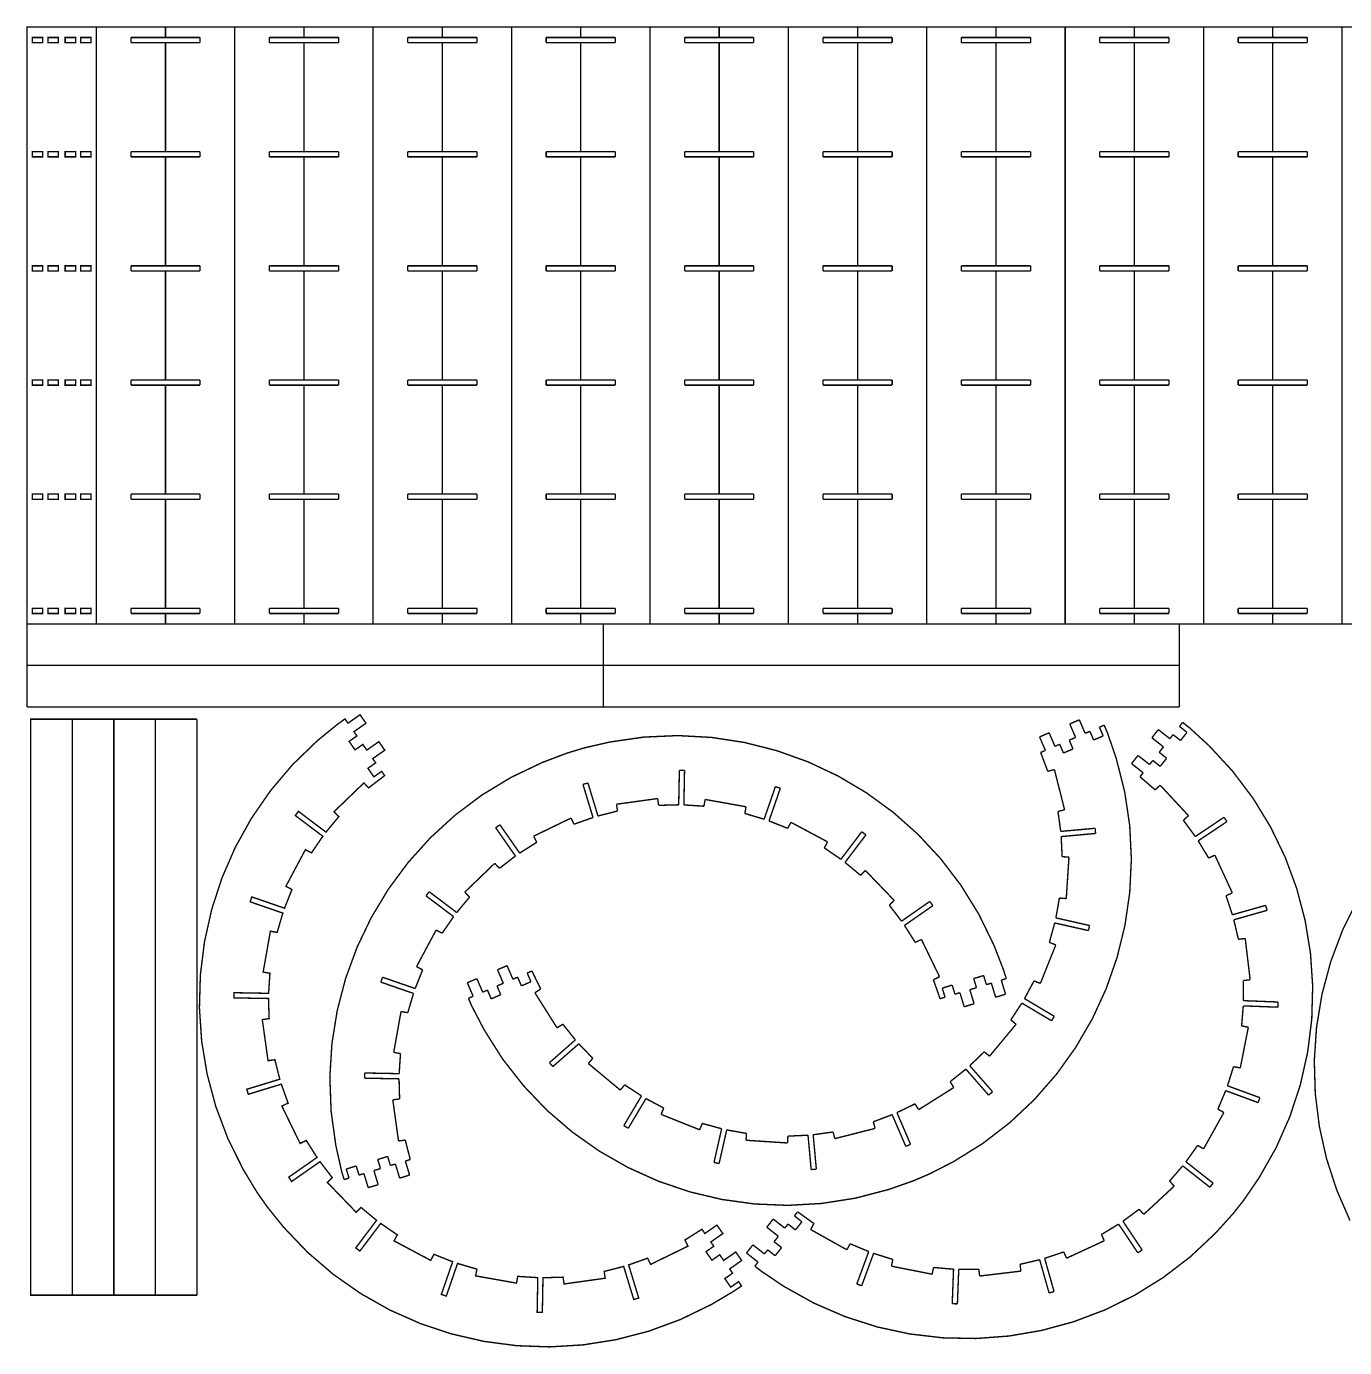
# Model space of a CAD drawing. Extents: x 0 to 30.9, y 0 to 15.1.
# Drawn here: x -0.01 to 14.99, y 0.03 to 15.06 of the extents above; entities that cross this region are included whole.
import ezdxf

# ---------------------------------------------------------------- set-up
doc = ezdxf.new("R2010")
doc.units = 0
doc.layers.get('0').update_dxf_attribs({"linetype": 'CONTINUOUS'})

msp = doc.modelspace()

# ---------------------------------------------------------------- linework, layer by layer
at = {"color": 5, "const_width": 0.015748}
for points in [[(0.000217, 15.0553), (0.787597, 15.0553), (0.787597, 8.264), (0.000217, 8.264), (0.000217, 15.0553)], [(14.9608, 15.0553), (15.7482, 15.0553), (15.7482, 8.264), (14.9608, 8.264), (14.9608, 15.0553)], [(0.059245, 14.9372), (0.177354, 14.9372), (0.177354, 14.8782), (0.059245, 14.8782), (0.059245, 14.9372)], [(0.236436, 14.9372), (0.354546, 14.9372), (0.354546, 14.8782), (0.236436, 14.8782), (0.236436, 14.9372)], [(0.433268, 14.9372), (0.551378, 14.9372), (0.551378, 14.8782), (0.433268, 14.8782), (0.433268, 14.9372)], [(0.61046, 14.9372), (0.728569, 14.9372), (0.728569, 14.8782), (0.61046, 14.8782), (0.61046, 14.9372)], [(0.059245, 13.638), (0.177354, 13.638), (0.177354, 13.579), (0.059245, 13.579), (0.059245, 13.638)], [(0.236436, 13.638), (0.354546, 13.638), (0.354546, 13.579), (0.236436, 13.579), (0.236436, 13.638)], [(0.433268, 13.638), (0.551378, 13.638), (0.551378, 13.579), (0.433268, 13.579), (0.433268, 13.638)], [(0.61046, 13.638), (0.728569, 13.638), (0.728569, 13.579), (0.61046, 13.579), (0.61046, 13.638)], [(0.059245, 12.3388), (0.177354, 12.3388), (0.177354, 12.2798), (0.059245, 12.2798), (0.059245, 12.3388)], [(0.236436, 12.3388), (0.354546, 12.3388), (0.354546, 12.2798), (0.236436, 12.2798), (0.236436, 12.3388)], [(0.433268, 12.3388), (0.551378, 12.3388), (0.551378, 12.2798), (0.433268, 12.2798), (0.433268, 12.3388)], [(0.61046, 12.3388), (0.728569, 12.3388), (0.728569, 12.2798), (0.61046, 12.2798), (0.61046, 12.3388)], [(0.059245, 11.0396), (0.177354, 11.0396), (0.177354, 10.9806), (0.059245, 10.9806), (0.059245, 11.0396)], [(0.236436, 11.0396), (0.354546, 11.0396), (0.354546, 10.9806), (0.236436, 10.9806), (0.236436, 11.0396)], [(0.433268, 11.0396), (0.551378, 11.0396), (0.551378, 10.9806), (0.433268, 10.9806), (0.433268, 11.0396)], [(0.61046, 11.0396), (0.728569, 11.0396), (0.728569, 10.9806), (0.61046, 10.9806), (0.61046, 11.0396)], [(0.059245, 9.7404), (0.177354, 9.7404), (0.177354, 9.68132), (0.059245, 9.68132), (0.059245, 9.7404)], [(0.236436, 9.7404), (0.354546, 9.7404), (0.354546, 9.68132), (0.236436, 9.68132), (0.236436, 9.7404)], [(0.433268, 9.7404), (0.551378, 9.7404), (0.551378, 9.68132), (0.433268, 9.68132), (0.433268, 9.7404)], [(0.61046, 9.7404), (0.728569, 9.7404), (0.728569, 9.68132), (0.61046, 9.68132), (0.61046, 9.7404)], [(0.059245, 8.44119), (0.177354, 8.44119), (0.177354, 8.38211), (0.059245, 8.38211), (0.059245, 8.44119)], [(0.236436, 8.44119), (0.354546, 8.44119), (0.354546, 8.38211), (0.236436, 8.38211), (0.236436, 8.44119)], [(0.433268, 8.44119), (0.551378, 8.44119), (0.551378, 8.38211), (0.433268, 8.38211), (0.433268, 8.44119)], [(0.61046, 8.44119), (0.728569, 8.44119), (0.728569, 8.38211), (0.61046, 8.38211), (0.61046, 8.44119)], [(2.68587, 4.30132), (2.7634, 4.2876), (2.7615, 4.26867), (2.74929, 4.07844), (2.74881, 4.05935), (2.35504, 4.06646), (2.354, 4.00743), (2.74778, 4.00028), (2.74756, 3.98122), (2.75282, 3.79069), (2.75407, 3.77165), (2.67606, 3.76074), (2.74149, 3.29286), (2.8195, 3.30376), (2.82351, 3.28515), (2.87071, 3.10047), (2.87614, 3.08219), (2.49946, 2.96729), (2.51665, 2.91081), (2.89339, 3.02567), (2.89908, 3.00749), (2.963, 2.8279), (2.97006, 2.81017), (2.89919, 2.77572), (3.10601, 2.35097), (3.17686, 2.38542), (3.18647, 2.36897), (3.28842, 2.2079), (3.29921, 2.19217), (2.97646, 1.96653), (3.01025, 1.91812), (3.33306, 2.14378), (3.34412, 2.12825), (3.46035, 1.97721), (3.47254, 1.96251), (3.41585, 1.90788), (3.74382, 1.56782), (3.80051, 1.62244), (3.81472, 1.60975), (3.96143, 1.48817), (3.97657, 1.47651), (3.73931, 1.16211), (3.78646, 1.12657), (4.02371, 1.44092), (4.03901, 1.42958), (4.19629, 1.32183), (4.2124, 1.31163), (4.17535, 1.24213), (4.59233, 1.02007), (4.62939, 1.08957), (4.64681, 1.08192), (4.82394, 1.01156), (4.84196, 1.00515), (4.71349, 0.632867), (4.76932, 0.613607), (4.89779, 0.985894), (4.91585, 0.979872), (5.09864, 0.925944), (5.11714, 0.921224), (5.1034, 0.843696), (5.56863, 0.761339), (5.58236, 0.838867), (5.60129, 0.836968), (5.7915, 0.824815), (5.8106, 0.824274), (5.8035, 0.430501), (5.86253, 0.429471), (5.86968, 0.823242), (5.88872, 0.823079), (6.07926, 0.828342), (6.09831, 0.829536), (6.10921, 0.751519), (6.5771, 0.816949), (6.56619, 0.894965), (6.58479, 0.899035), (6.76947, 0.946235), (6.78776, 0.951606), (6.90267, 0.574924), (6.95915, 0.592122), (6.84424, 0.968858), (6.86242, 0.97461), (7.04199, 1.03847), (7.05974, 1.04546), (7.09424, 0.974664), (7.51899, 1.18148), (7.48454, 1.25228), (7.50097, 1.26194), (7.662, 1.36393), (7.67774, 1.37468), (7.71169, 1.32617), (7.84879, 1.42204), (7.9165, 1.32525), (7.77935, 1.22938), (7.81321, 1.18093), (7.72444, 1.11892), (7.79215, 1.02214), (7.88086, 1.08415), (7.926, 1.01964), (8.0631, 1.11551), (8.13081, 1.01872), (7.99365, 0.922851), (8.0275, 0.874457), (7.93881, 0.812392), (8.00646, 0.715603), (8.09521, 0.777669), (8.12896, 0.729329), (8.0465, 0.672635), (7.78765, 0.518935), (7.43371, 0.347114), (7.06982, 0.213325), (6.69868, 0.117188), (6.32308, 0.058105), (5.94569, 0.035699), (5.56928, 0.049371), (5.19646, 0.098633), (4.82997, 0.183106), (4.4726, 0.302192), (4.12701, 0.455404), (3.7959, 0.642307), (3.48199, 0.862414), (3.18804, 1.11518), (2.91672, 1.40012), (2.72814, 1.63471), (2.67079, 1.71674), (2.61339, 1.79883), (2.45779, 2.05647), (2.28326, 2.40913), (2.14681, 2.77203), (2.04785, 3.14236), (1.98594, 3.51753), (1.96067, 3.89475), (1.97151, 4.27132), (2.01801, 4.64447), (2.09967, 5.01156), (2.2161, 5.36985), (2.36669, 5.71658), (2.55117, 6.0491), (2.76882, 6.36464), (3.01942, 6.66049), (3.30231, 6.93392), (3.53549, 7.12429), (3.61714, 7.18224), (3.65088, 7.1339), (3.78803, 7.22982), (3.85568, 7.13303), (3.71858, 7.03711), (3.75244, 6.98872), (3.66368, 6.92671), (3.73139, 6.82992), (3.8201, 6.89193), (3.86524, 6.82742), (4.00233, 6.92329), (4.07004, 6.8265), (3.93289, 6.73063), (3.96674, 6.68218), (3.87799, 6.62017), (3.94569, 6.52339), (4.0344, 6.58539), (4.06836, 6.53689), (4.05279, 6.52582), (3.90175, 6.40961), (3.8871, 6.3974), (3.83242, 6.4541), (3.49235, 6.12614), (3.54699, 6.06944), (3.53429, 6.05524), (3.41265, 5.90853), (3.40104, 5.89339), (3.08664, 6.13058), (3.05111, 6.08344), (3.36546, 5.84625), (3.35411, 5.83094), (3.24636, 5.67367), (3.23617, 5.65756), (3.16667, 5.69461), (2.94461, 5.27761), (3.01411, 5.24056), (3.0064, 5.22314), (2.93604, 5.04601), (2.92969, 5.028), (2.5574, 5.15647), (2.53814, 5.10064), (2.91043, 4.97217), (2.90435, 4.9541), (2.85047, 4.77126), (2.84576, 4.75276), (2.76824, 4.7665), (2.68587, 4.30132)], [(0.042101, 7.17919), (0.51454, 7.17919), (0.51454, 0.624078), (0.042101, 0.624078), (0.042101, 7.17919)]]:
    msp.add_lwpolyline(points, close=True, dxfattribs=at)
for points in [[(0.787597, 15.0553), (1.57497, 15.0553)], [(1.57497, 15.0553), (1.57497, 14.9372)], [(2.36242, 15.0553), (1.57497, 15.0553)], [(2.36242, 8.264), (2.36242, 15.0553)], [(2.36242, 15.0553), (3.14979, 15.0553)], [(3.14979, 15.0553), (3.14979, 14.9372)], [(3.93722, 15.0553), (3.14979, 15.0553)], [(3.93722, 8.264), (3.93722, 15.0553)], [(3.93722, 15.0553), (4.72461, 15.0553)], [(4.72461, 15.0553), (4.72461, 14.9372)], [(5.51199, 15.0553), (4.72461, 15.0553)], [(5.51199, 8.264), (5.51199, 15.0553)], [(5.51199, 15.0553), (6.29943, 15.0553)], [(6.29943, 15.0553), (6.29943, 14.9372)], [(7.08681, 15.0553), (6.29943, 15.0553)], [(7.08681, 8.264), (7.08681, 15.0553)], [(7.08681, 15.0553), (7.87418, 15.0553)], [(7.87418, 15.0553), (7.87418, 14.9372)], [(8.66163, 15.0553), (7.87418, 15.0553)], [(8.66163, 8.264), (8.66163, 15.0553)], [(8.66163, 15.0553), (9.449, 15.0553)], [(9.449, 15.0553), (9.449, 14.9372)], [(10.2364, 15.0553), (9.449, 15.0553)], [(10.2364, 8.264), (10.2364, 15.0553)], [(10.2364, 15.0553), (11.0238, 15.0553)], [(11.0238, 15.0553), (11.0238, 14.9372)], [(11.8112, 15.0553), (11.0238, 15.0553)], [(11.8112, 8.264), (11.8112, 15.0553)], [(11.8112, 15.0553), (12.5986, 15.0553)], [(12.5986, 15.0553), (12.5986, 14.9372)], [(13.386, 15.0553), (12.5986, 15.0553)], [(13.386, 8.264), (13.386, 15.0553)], [(13.386, 15.0553), (14.1735, 15.0553)], [(14.1735, 15.0553), (14.1735, 14.9372)], [(14.9608, 15.0553), (14.1735, 15.0553)], [(1.57497, 14.9372), (1.18132, 14.9372)], [(1.18132, 14.9372), (1.18132, 14.8782)], [(1.18132, 14.8782), (1.57497, 14.8782)], [(1.57497, 14.9372), (1.96869, 14.9372)], [(1.57497, 14.8782), (1.57497, 13.638)], [(1.96869, 14.8782), (1.57497, 14.8782)], [(1.96869, 14.9372), (1.96869, 14.8782)], [(3.14979, 14.9372), (2.75608, 14.9372)], [(2.75608, 14.9372), (2.75608, 14.8782)], [(2.75608, 14.8782), (3.14979, 14.8782)], [(3.14979, 14.9372), (3.54351, 14.9372)], [(3.14979, 14.8782), (3.14979, 13.638)], [(3.54351, 14.8782), (3.14979, 14.8782)], [(3.54351, 14.9372), (3.54351, 14.8782)], [(4.72461, 14.9372), (4.33089, 14.9372)], [(4.33089, 14.9372), (4.33089, 14.8782)], [(4.33089, 14.8782), (4.72461, 14.8782)], [(4.72461, 14.9372), (5.11833, 14.9372)], [(4.72461, 14.8782), (4.72461, 13.638)], [(5.11833, 14.8782), (4.72461, 14.8782)], [(5.11833, 14.9372), (5.11833, 14.8782)], [(6.29943, 14.9372), (5.90571, 14.9372)], [(5.90571, 14.9372), (5.90571, 14.8782)], [(5.90571, 14.8782), (6.29943, 14.8782)], [(6.29943, 14.9372), (6.69308, 14.9372)], [(6.29943, 14.8782), (6.29943, 13.638)], [(6.69308, 14.8782), (6.29943, 14.8782)], [(6.69308, 14.9372), (6.69308, 14.8782)], [(7.87418, 14.9372), (7.48053, 14.9372)], [(7.48053, 14.9372), (7.48053, 14.8782)], [(7.48053, 14.8782), (7.87418, 14.8782)], [(7.87418, 14.9372), (8.2679, 14.9372)], [(7.87418, 14.8782), (7.87418, 13.638)], [(8.2679, 14.8782), (7.87418, 14.8782)], [(8.2679, 14.9372), (8.2679, 14.8782)], [(9.449, 14.9372), (9.05533, 14.9372)], [(9.05533, 14.9372), (9.05533, 14.8782)], [(9.05533, 14.8782), (9.449, 14.8782)], [(9.449, 14.9372), (9.84272, 14.9372)], [(9.449, 14.8782), (9.449, 13.638)], [(9.84272, 14.8782), (9.449, 14.8782)], [(9.84272, 14.9372), (9.84272, 14.8782)], [(11.0238, 14.9372), (10.6301, 14.9372)], [(10.6301, 14.9372), (10.6301, 14.8782)], [(10.6301, 14.8782), (11.0238, 14.8782)], [(11.0238, 14.9372), (11.4175, 14.9372)], [(11.0238, 14.8782), (11.0238, 13.638)], [(11.4175, 14.8782), (11.0238, 14.8782)], [(11.4175, 14.9372), (11.4175, 14.8782)], [(12.5986, 14.9372), (12.2049, 14.9372)], [(12.2049, 14.9372), (12.2049, 14.8782)], [(12.2049, 14.8782), (12.5986, 14.8782)], [(12.5986, 14.9372), (12.9923, 14.9372)], [(12.5986, 14.8782), (12.5986, 13.638)], [(12.9923, 14.8782), (12.5986, 14.8782)], [(12.9923, 14.9372), (12.9923, 14.8782)], [(14.1735, 14.9372), (13.7797, 14.9372)], [(13.7797, 14.9372), (13.7797, 14.8782)], [(13.7797, 14.8782), (14.1735, 14.8782)], [(14.1735, 14.9372), (14.5671, 14.9372)], [(14.1735, 14.8782), (14.1735, 13.638)], [(14.5671, 14.8782), (14.1735, 14.8782)], [(14.5671, 14.9372), (14.5671, 14.8782)], [(1.57497, 13.638), (1.18132, 13.638)], [(1.18132, 13.638), (1.18132, 13.579)], [(1.18132, 13.579), (1.57497, 13.579)], [(1.57497, 13.638), (1.96869, 13.638)], [(1.57497, 13.579), (1.57497, 12.3388)], [(1.96869, 13.579), (1.57497, 13.579)], [(1.96869, 13.638), (1.96869, 13.579)], [(3.14979, 13.638), (2.75608, 13.638)], [(2.75608, 13.638), (2.75608, 13.579)], [(2.75608, 13.579), (3.14979, 13.579)], [(3.14979, 13.638), (3.54351, 13.638)], [(3.14979, 13.579), (3.14979, 12.3388)], [(3.54351, 13.579), (3.14979, 13.579)], [(3.54351, 13.638), (3.54351, 13.579)], [(4.72461, 13.638), (4.33089, 13.638)], [(4.33089, 13.638), (4.33089, 13.579)], [(4.33089, 13.579), (4.72461, 13.579)], [(4.72461, 13.638), (5.11833, 13.638)], [(4.72461, 13.579), (4.72461, 12.3388)], [(5.11833, 13.579), (4.72461, 13.579)], [(5.11833, 13.638), (5.11833, 13.579)], [(6.29943, 13.638), (5.90571, 13.638)], [(5.90571, 13.638), (5.90571, 13.579)], [(5.90571, 13.579), (6.29943, 13.579)], [(6.29943, 13.638), (6.69308, 13.638)], [(6.29943, 13.579), (6.29943, 12.3388)], [(6.69308, 13.579), (6.29943, 13.579)], [(6.69308, 13.638), (6.69308, 13.579)], [(7.87418, 13.638), (7.48053, 13.638)], [(7.48053, 13.638), (7.48053, 13.579)], [(7.48053, 13.579), (7.87418, 13.579)], [(7.87418, 13.638), (8.2679, 13.638)], [(7.87418, 13.579), (7.87418, 12.3388)], [(8.2679, 13.579), (7.87418, 13.579)], [(8.2679, 13.638), (8.2679, 13.579)], [(9.449, 13.638), (9.05533, 13.638)], [(9.05533, 13.638), (9.05533, 13.579)], [(9.05533, 13.579), (9.449, 13.579)], [(9.449, 13.638), (9.84272, 13.638)], [(9.449, 13.579), (9.449, 12.3388)], [(9.84272, 13.579), (9.449, 13.579)], [(9.84272, 13.638), (9.84272, 13.579)], [(11.0238, 13.638), (10.6301, 13.638)], [(10.6301, 13.638), (10.6301, 13.579)], [(10.6301, 13.579), (11.0238, 13.579)], [(11.0238, 13.638), (11.4175, 13.638)], [(11.0238, 13.579), (11.0238, 12.3388)], [(11.4175, 13.579), (11.0238, 13.579)], [(11.4175, 13.638), (11.4175, 13.579)], [(12.5986, 13.638), (12.2049, 13.638)], [(12.2049, 13.638), (12.2049, 13.579)], [(12.2049, 13.579), (12.5986, 13.579)], [(12.5986, 13.638), (12.9923, 13.638)], [(12.5986, 13.579), (12.5986, 12.3388)], [(12.9923, 13.579), (12.5986, 13.579)], [(12.9923, 13.638), (12.9923, 13.579)], [(14.1735, 13.638), (13.7797, 13.638)], [(13.7797, 13.638), (13.7797, 13.579)], [(13.7797, 13.579), (14.1735, 13.579)], [(14.1735, 13.638), (14.5671, 13.638)], [(14.1735, 13.579), (14.1735, 12.3388)], [(14.5671, 13.579), (14.1735, 13.579)], [(14.5671, 13.638), (14.5671, 13.579)], [(1.57497, 12.3388), (1.18132, 12.3388)], [(1.18132, 12.3388), (1.18132, 12.2798)], [(1.57497, 12.3388), (1.96869, 12.3388)], [(1.96869, 12.3388), (1.96869, 12.2798)], [(3.14979, 12.3388), (2.75608, 12.3388)], [(2.75608, 12.3388), (2.75608, 12.2798)], [(3.14979, 12.3388), (3.54351, 12.3388)], [(3.54351, 12.3388), (3.54351, 12.2798)], [(4.72461, 12.3388), (4.33089, 12.3388)], [(4.33089, 12.3388), (4.33089, 12.2798)], [(4.72461, 12.3388), (5.11833, 12.3388)], [(5.11833, 12.3388), (5.11833, 12.2798)], [(6.29943, 12.3388), (5.90571, 12.3388)], [(5.90571, 12.3388), (5.90571, 12.2798)], [(6.29943, 12.3388), (6.69308, 12.3388)], [(6.69308, 12.3388), (6.69308, 12.2798)], [(7.87418, 12.3388), (7.48053, 12.3388)], [(7.48053, 12.3388), (7.48053, 12.2798)], [(7.87418, 12.3388), (8.2679, 12.3388)], [(8.2679, 12.3388), (8.2679, 12.2798)], [(9.449, 12.3388), (9.05533, 12.3388)], [(9.05533, 12.3388), (9.05533, 12.2798)], [(9.449, 12.3388), (9.84272, 12.3388)], [(9.84272, 12.3388), (9.84272, 12.2798)], [(11.0238, 12.3388), (10.6301, 12.3388)], [(10.6301, 12.3388), (10.6301, 12.2798)], [(11.0238, 12.3388), (11.4175, 12.3388)], [(11.4175, 12.3388), (11.4175, 12.2798)], [(12.5986, 12.3388), (12.2049, 12.3388)], [(12.2049, 12.3388), (12.2049, 12.2798)], [(12.5986, 12.3388), (12.9923, 12.3388)], [(12.9923, 12.3388), (12.9923, 12.2798)], [(14.1735, 12.3388), (13.7797, 12.3388)], [(13.7797, 12.3388), (13.7797, 12.2798)], [(14.1735, 12.3388), (14.5671, 12.3388)], [(14.5671, 12.3388), (14.5671, 12.2798)], [(1.18132, 12.2798), (1.57497, 12.2798)], [(1.57497, 12.2798), (1.57497, 11.0396)], [(1.96869, 12.2798), (1.57497, 12.2798)], [(2.75608, 12.2798), (3.14979, 12.2798)], [(3.14979, 12.2798), (3.14979, 11.0396)], [(3.54351, 12.2798), (3.14979, 12.2798)], [(4.33089, 12.2798), (4.72461, 12.2798)], [(4.72461, 12.2798), (4.72461, 11.0396)], [(5.11833, 12.2798), (4.72461, 12.2798)], [(5.90571, 12.2798), (6.29943, 12.2798)], [(6.29943, 12.2798), (6.29943, 11.0396)], [(6.69308, 12.2798), (6.29943, 12.2798)], [(7.48053, 12.2798), (7.87418, 12.2798)], [(7.87418, 12.2798), (7.87418, 11.0396)], [(8.2679, 12.2798), (7.87418, 12.2798)], [(9.05533, 12.2798), (9.449, 12.2798)], [(9.449, 12.2798), (9.449, 11.0396)], [(9.84272, 12.2798), (9.449, 12.2798)], [(10.6301, 12.2798), (11.0238, 12.2798)], [(11.0238, 12.2798), (11.0238, 11.0396)], [(11.4175, 12.2798), (11.0238, 12.2798)], [(12.2049, 12.2798), (12.5986, 12.2798)], [(12.5986, 12.2798), (12.5986, 11.0396)], [(12.9923, 12.2798), (12.5986, 12.2798)], [(13.7797, 12.2798), (14.1735, 12.2798)], [(14.1735, 12.2798), (14.1735, 11.0396)], [(14.5671, 12.2798), (14.1735, 12.2798)], [(1.57497, 11.0396), (1.18132, 11.0396)], [(1.18132, 11.0396), (1.18132, 10.9806)], [(1.18132, 10.9806), (1.57497, 10.9806)], [(1.57497, 11.0396), (1.96869, 11.0396)], [(1.57497, 10.9806), (1.57497, 9.7404)], [(1.96869, 10.9806), (1.57497, 10.9806)], [(1.96869, 11.0396), (1.96869, 10.9806)], [(3.14979, 11.0396), (2.75608, 11.0396)], [(2.75608, 11.0396), (2.75608, 10.9806)], [(2.75608, 10.9806), (3.14979, 10.9806)], [(3.14979, 11.0396), (3.54351, 11.0396)], [(3.14979, 10.9806), (3.14979, 9.7404)], [(3.54351, 10.9806), (3.14979, 10.9806)], [(3.54351, 11.0396), (3.54351, 10.9806)], [(4.72461, 11.0396), (4.33089, 11.0396)], [(4.33089, 11.0396), (4.33089, 10.9806)], [(4.33089, 10.9806), (4.72461, 10.9806)], [(4.72461, 11.0396), (5.11833, 11.0396)], [(4.72461, 10.9806), (4.72461, 9.7404)], [(5.11833, 10.9806), (4.72461, 10.9806)], [(5.11833, 11.0396), (5.11833, 10.9806)], [(6.29943, 11.0396), (5.90571, 11.0396)], [(5.90571, 11.0396), (5.90571, 10.9806)], [(5.90571, 10.9806), (6.29943, 10.9806)], [(6.29943, 11.0396), (6.69308, 11.0396)], [(6.29943, 10.9806), (6.29943, 9.7404)], [(6.69308, 10.9806), (6.29943, 10.9806)], [(6.69308, 11.0396), (6.69308, 10.9806)], [(7.87418, 11.0396), (7.48053, 11.0396)], [(7.48053, 11.0396), (7.48053, 10.9806)], [(7.48053, 10.9806), (7.87418, 10.9806)], [(7.87418, 11.0396), (8.2679, 11.0396)], [(7.87418, 10.9806), (7.87418, 9.7404)], [(8.2679, 10.9806), (7.87418, 10.9806)], [(8.2679, 11.0396), (8.2679, 10.9806)], [(9.449, 11.0396), (9.05533, 11.0396)], [(9.05533, 11.0396), (9.05533, 10.9806)], [(9.05533, 10.9806), (9.449, 10.9806)], [(9.449, 11.0396), (9.84272, 11.0396)], [(9.449, 10.9806), (9.449, 9.7404)], [(9.84272, 10.9806), (9.449, 10.9806)], [(9.84272, 11.0396), (9.84272, 10.9806)], [(11.0238, 11.0396), (10.6301, 11.0396)], [(10.6301, 11.0396), (10.6301, 10.9806)], [(10.6301, 10.9806), (11.0238, 10.9806)], [(11.0238, 11.0396), (11.4175, 11.0396)], [(11.0238, 10.9806), (11.0238, 9.7404)], [(11.4175, 10.9806), (11.0238, 10.9806)], [(11.4175, 11.0396), (11.4175, 10.9806)], [(12.5986, 11.0396), (12.2049, 11.0396)], [(12.2049, 11.0396), (12.2049, 10.9806)], [(12.2049, 10.9806), (12.5986, 10.9806)], [(12.5986, 11.0396), (12.9923, 11.0396)], [(12.5986, 10.9806), (12.5986, 9.7404)], [(12.9923, 10.9806), (12.5986, 10.9806)], [(12.9923, 11.0396), (12.9923, 10.9806)], [(14.1735, 11.0396), (13.7797, 11.0396)], [(13.7797, 11.0396), (13.7797, 10.9806)], [(13.7797, 10.9806), (14.1735, 10.9806)], [(14.1735, 11.0396), (14.5671, 11.0396)], [(14.1735, 10.9806), (14.1735, 9.7404)], [(14.5671, 10.9806), (14.1735, 10.9806)], [(14.5671, 11.0396), (14.5671, 10.9806)], [(1.57497, 9.7404), (1.18132, 9.7404)], [(1.18132, 9.7404), (1.18132, 9.68132)], [(1.18132, 9.68132), (1.57497, 9.68132)], [(1.57497, 9.7404), (1.96869, 9.7404)], [(1.57497, 9.68132), (1.57497, 8.44119)], [(1.96869, 9.68132), (1.57497, 9.68132)], [(1.96869, 9.7404), (1.96869, 9.68132)], [(3.14979, 9.7404), (2.75608, 9.7404)], [(2.75608, 9.7404), (2.75608, 9.68132)], [(2.75608, 9.68132), (3.14979, 9.68132)], [(3.14979, 9.7404), (3.54351, 9.7404)], [(3.14979, 9.68132), (3.14979, 8.44119)], [(3.54351, 9.68132), (3.14979, 9.68132)], [(3.54351, 9.7404), (3.54351, 9.68132)], [(4.72461, 9.7404), (4.33089, 9.7404)], [(4.33089, 9.7404), (4.33089, 9.68132)], [(4.33089, 9.68132), (4.72461, 9.68132)], [(4.72461, 9.7404), (5.11833, 9.7404)], [(4.72461, 9.68132), (4.72461, 8.44119)], [(5.11833, 9.68132), (4.72461, 9.68132)], [(5.11833, 9.7404), (5.11833, 9.68132)], [(6.29943, 9.7404), (5.90571, 9.7404)], [(5.90571, 9.7404), (5.90571, 9.68132)], [(5.90571, 9.68132), (6.29943, 9.68132)], [(6.29943, 9.7404), (6.69308, 9.7404)], [(6.29943, 9.68132), (6.29943, 8.44119)], [(6.69308, 9.68132), (6.29943, 9.68132)], [(6.69308, 9.7404), (6.69308, 9.68132)], [(7.87418, 9.7404), (7.48053, 9.7404)], [(7.48053, 9.7404), (7.48053, 9.68138)], [(7.48053, 9.68138), (7.87418, 9.68138)], [(7.87418, 9.7404), (8.2679, 9.7404)], [(7.87418, 9.68138), (7.87418, 8.44119)], [(8.2679, 9.68138), (7.87418, 9.68138)], [(8.2679, 9.7404), (8.2679, 9.68138)], [(9.449, 9.7404), (9.05533, 9.7404)], [(9.05533, 9.7404), (9.05533, 9.68138)], [(9.05533, 9.68138), (9.449, 9.68138)], [(9.449, 9.7404), (9.84272, 9.7404)], [(9.449, 9.68138), (9.449, 8.44119)], [(9.84272, 9.68138), (9.449, 9.68138)], [(9.84272, 9.7404), (9.84272, 9.68138)], [(11.0238, 9.7404), (10.6301, 9.7404)], [(10.6301, 9.7404), (10.6301, 9.68138)], [(10.6301, 9.68138), (11.0238, 9.68138)], [(11.0238, 9.7404), (11.4175, 9.7404)], [(11.0238, 9.68138), (11.0238, 8.44119)], [(11.4175, 9.68138), (11.0238, 9.68138)], [(11.4175, 9.7404), (11.4175, 9.68138)], [(12.5986, 9.7404), (12.2049, 9.7404)], [(12.2049, 9.7404), (12.2049, 9.68138)], [(12.2049, 9.68138), (12.5986, 9.68138)], [(12.5986, 9.7404), (12.9923, 9.7404)], [(12.5986, 9.68138), (12.5986, 8.44119)], [(12.9923, 9.68138), (12.5986, 9.68138)], [(12.9923, 9.7404), (12.9923, 9.68138)], [(14.1735, 9.7404), (13.7797, 9.7404)], [(13.7797, 9.7404), (13.7797, 9.68138)], [(13.7797, 9.68138), (14.1735, 9.68138)], [(14.1735, 9.7404), (14.5671, 9.7404)], [(14.1735, 9.68138), (14.1735, 8.44119)], [(14.5671, 9.68138), (14.1735, 9.68138)], [(14.5671, 9.7404), (14.5671, 9.68138)], [(1.57497, 8.44119), (1.18132, 8.44119)], [(1.18132, 8.44119), (1.18132, 8.38211)], [(1.57497, 8.44119), (1.96869, 8.44119)], [(1.96869, 8.44119), (1.96869, 8.38211)], [(3.14979, 8.44119), (2.75608, 8.44119)], [(2.75608, 8.44119), (2.75608, 8.38211)], [(3.14979, 8.44119), (3.54351, 8.44119)], [(3.54351, 8.44119), (3.54351, 8.38211)], [(4.72461, 8.44119), (4.33089, 8.44119)], [(4.33089, 8.44119), (4.33089, 8.38211)], [(4.72461, 8.44119), (5.11833, 8.44119)], [(5.11833, 8.44119), (5.11833, 8.38211)], [(6.29943, 8.44119), (5.90571, 8.44119)], [(5.90571, 8.44119), (5.90571, 8.38211)], [(6.29943, 8.44119), (6.69308, 8.44119)], [(6.69308, 8.44119), (6.69308, 8.38211)], [(7.87418, 8.44119), (7.48053, 8.44119)], [(7.48053, 8.44119), (7.48053, 8.38211)], [(7.87418, 8.44119), (8.2679, 8.44119)], [(8.2679, 8.44119), (8.2679, 8.38211)], [(9.449, 8.44119), (9.05533, 8.44119)], [(9.05533, 8.44119), (9.05533, 8.38211)], [(9.449, 8.44119), (9.84272, 8.44119)], [(9.84272, 8.44119), (9.84272, 8.38211)], [(11.0238, 8.44119), (10.6301, 8.44119)], [(10.6301, 8.44119), (10.6301, 8.38211)], [(11.0238, 8.44119), (11.4175, 8.44119)], [(11.4175, 8.44119), (11.4175, 8.38211)], [(12.5986, 8.44119), (12.2049, 8.44119)], [(12.2049, 8.44119), (12.2049, 8.38211)], [(12.5986, 8.44119), (12.9923, 8.44119)], [(12.9923, 8.44119), (12.9923, 8.38211)], [(14.1735, 8.44119), (13.7797, 8.44119)], [(13.7797, 8.44119), (13.7797, 8.38211)], [(14.1735, 8.44119), (14.5671, 8.44119)], [(14.5671, 8.44119), (14.5671, 8.38211)], [(0.000217, 7.79156), (0.000217, 8.264)], [(1.57497, 8.264), (0.787597, 8.264)], [(1.18132, 8.38211), (1.57497, 8.38211)], [(1.57497, 8.38211), (1.57497, 8.264)], [(1.96869, 8.38211), (1.57497, 8.38211)], [(1.57497, 8.264), (2.36242, 8.264)], [(3.14979, 8.264), (2.36242, 8.264)], [(2.75608, 8.38211), (3.14979, 8.38211)], [(3.14979, 8.38211), (3.14979, 8.264)], [(3.54351, 8.38211), (3.14979, 8.38211)], [(3.14979, 8.264), (3.93722, 8.264)], [(4.72461, 8.264), (3.93722, 8.264)], [(4.33089, 8.38211), (4.72461, 8.38211)], [(4.72461, 8.38211), (4.72461, 8.264)], [(5.11833, 8.38211), (4.72461, 8.38211)], [(4.72461, 8.264), (5.51199, 8.264)], [(6.29943, 8.264), (5.51199, 8.264)], [(5.90571, 8.38211), (6.29943, 8.38211)], [(6.29943, 8.38211), (6.29943, 8.264)], [(6.69308, 8.38211), (6.29943, 8.38211)], [(6.29943, 8.264), (7.08681, 8.264)], [(6.55533, 8.264), (6.55533, 7.79156)], [(7.87418, 8.264), (7.08681, 8.264)], [(7.48053, 8.38211), (7.87418, 8.38211)], [(7.87418, 8.38211), (7.87418, 8.264)], [(8.2679, 8.38211), (7.87418, 8.38211)], [(7.87418, 8.264), (8.66163, 8.264)], [(9.449, 8.264), (8.66163, 8.264)], [(9.05533, 8.38211), (9.449, 8.38211)], [(9.449, 8.38211), (9.449, 8.264)], [(9.84272, 8.38211), (9.449, 8.38211)], [(9.449, 8.264), (10.2364, 8.264)], [(11.0238, 8.264), (10.2364, 8.264)], [(10.6301, 8.38211), (11.0238, 8.38211)], [(11.0238, 8.38211), (11.0238, 8.264)], [(11.4175, 8.38211), (11.0238, 8.38211)], [(11.0238, 8.264), (11.8112, 8.264)], [(12.5986, 8.264), (11.8112, 8.264)], [(12.2049, 8.38211), (12.5986, 8.38211)], [(12.5986, 8.38211), (12.5986, 8.264)], [(12.9923, 8.38211), (12.5986, 8.38211)], [(12.5986, 8.264), (13.386, 8.264)], [(13.1105, 8.264), (13.1105, 7.79156)], [(14.1735, 8.264), (13.386, 8.264)], [(13.7797, 8.38211), (14.1735, 8.38211)], [(14.1735, 8.38211), (14.1735, 8.264)], [(14.5671, 8.38211), (14.1735, 8.38211)], [(14.1735, 8.264), (14.9608, 8.264)], [(6.55533, 7.79156), (0.000217, 7.79156)], [(0.000217, 7.31912), (0.000217, 7.79156)], [(13.1105, 7.79156), (6.55533, 7.79156)], [(6.55533, 7.31912), (6.55533, 7.79156)], [(13.1105, 7.79156), (13.1105, 7.31912)], [(6.55533, 7.31912), (0.000217, 7.31912)], [(13.1105, 7.31912), (6.55533, 7.31912)], [(0.51454, 7.17919), (0.986979, 7.17919)], [(0.986979, 7.17919), (0.986979, 0.624078)], [(0.986979, 7.17919), (1.45942, 7.17919)], [(1.45942, 7.17919), (1.45942, 0.624078)], [(1.45942, 7.17919), (1.93186, 7.17919)], [(1.93186, 7.17919), (1.93186, 0.624078)], [(5.02094, 4.00299), (5.06114, 3.91135), (5.20019, 3.64437), (5.41054, 3.31179), (5.64936, 3.0064), (5.91411, 2.72917), (6.20226, 2.48113), (6.51124, 2.26324), (6.83843, 2.07656), (7.18132, 1.92204), (7.53728, 1.80078), (7.90381, 1.71376), (8.27826, 1.66194), (8.65821, 1.64638), (9.04096, 1.66808), (9.42399, 1.72808), (9.80469, 1.82736), (10.0886, 1.92746), (10.1806, 1.96696), (10.2726, 2.00651), (10.5406, 2.14356), (10.8747, 2.3514), (11.1819, 2.58794), (11.461, 2.85064), (11.7113, 3.13687), (11.9315, 3.44422), (12.1206, 3.77001), (12.2777, 4.11171), (12.4016, 4.46674), (12.4914, 4.83263), (12.546, 5.20671), (12.5644, 5.58649), (12.5456, 5.9694), (12.4884, 6.35286), (12.392, 6.73432), (12.2941, 7.01899), (12.2553, 7.11122)], [(8.28028, 0.954264), (8.35938, 0.893012), (8.60915, 0.724989), (8.95285, 0.533421), (9.30865, 0.379394), (9.67372, 0.262424), (10.0454, 0.182292), (10.421, 0.138618), (10.7976, 0.131076), (11.1726, 0.159289), (11.5432, 0.222928), (11.9067, 0.321669), (12.2605, 0.455186), (12.6016, 0.623156), (12.9274, 0.825196), (13.2351, 1.06098), (13.522, 1.33024), (13.7236, 1.55382), (13.7855, 1.63249), (13.8473, 1.71121), (14.0172, 1.95969), (14.2114, 2.30197), (14.3681, 2.65657), (14.4878, 3.02078), (14.5707, 3.39182), (14.6172, 3.76704), (14.6275, 4.14361), (14.6022, 4.51882), (14.5412, 4.88992), (14.4453, 5.25418), (14.3144, 5.60889), (14.149, 5.95122), (13.9494, 6.27854), (13.7159, 6.58806), (13.4489, 6.87701), (13.2268, 7.08018), (13.1486, 7.14264)], [(11.8638, 7.12511), (11.9723, 7.17176)], [(11.9298, 6.9714), (11.8638, 7.12511)], [(11.9723, 7.17176), (12.0384, 7.01801)], [(12.2011, 7.08794), (12.2553, 7.11122)], [(12.2439, 6.9885), (12.2011, 7.08794)], [(12.7981, 6.96772), (12.8711, 7.06054)], [(12.8711, 7.06054), (13.0026, 6.95708)], [(13.1121, 7.09631), (13.1486, 7.14264)], [(13.1972, 7.02935), (13.1121, 7.09631)], [(11.1409, 4.22667), (11.1111, 4.32226), (11.0024, 4.60303), (10.8302, 4.95682), (10.6267, 5.28678), (10.3943, 5.59164), (10.1354, 5.87011), (9.85249, 6.12088), (9.54801, 6.34267), (9.22439, 6.53418), (8.884, 6.69417), (8.5294, 6.82129), (8.16297, 6.91428), (7.78711, 6.97179), (7.40429, 6.99262), (7.01699, 6.97542), (6.62761, 6.91894), (6.33436, 6.85092), (6.23861, 6.82183), (6.14279, 6.79275), (5.86122, 6.68625), (5.50618, 6.51671), (5.17469, 6.31565), (4.86806, 6.08556), (4.58768, 5.82872), (4.33479, 5.54775), (4.11074, 5.2449), (3.91678, 4.92269), (3.75424, 4.58356), (3.62446, 4.22993), (3.52875, 3.86421), (3.46838, 3.48882), (3.44467, 3.10618), (3.45893, 2.71875), (3.51253, 2.32894), (3.57835, 2.03521), (3.60672, 1.93918)], [(11.5201, 6.97749), (11.6286, 7.02408)], [(11.5862, 6.82374), (11.5201, 6.97749)], [(11.6286, 7.02408), (11.6947, 6.87039)], [(11.8575, 6.94032), (11.9298, 6.9714)], [(11.9002, 6.84082), (11.8575, 6.94032)], [(12.0384, 7.01801), (12.0926, 7.04135)], [(12.0926, 7.04135), (12.1354, 6.94185)], [(12.1354, 6.94185), (12.2439, 6.9885)], [(12.9296, 6.86426), (12.7981, 6.96772)], [(13.0026, 6.95708), (13.0391, 7.00347)], [(13.0391, 7.00347), (13.1242, 6.93653)], [(13.1242, 6.93653), (13.1972, 7.02935)], [(11.5318, 6.80035), (11.5862, 6.82374)], [(11.6124, 6.58632), (11.6063, 6.60444), (11.5391, 6.78276), (11.5318, 6.80035)], [(11.6947, 6.87039), (11.749, 6.89367)], [(11.749, 6.89367), (11.7917, 6.79422)], [(11.7917, 6.79422), (11.9002, 6.84082)], [(12.5668, 6.67372), (12.6399, 6.76654)], [(12.6399, 6.76654), (12.7714, 6.66314)], [(12.8809, 6.80236), (12.9296, 6.86426)], [(12.966, 6.7354), (12.8809, 6.80236)], [(12.6983, 6.57032), (12.5668, 6.67372)], [(12.7714, 6.66314), (12.8079, 6.70953)], [(12.8079, 6.70953), (12.893, 6.64258)], [(12.893, 6.64258), (12.966, 6.7354)], [(7.42156, 6.59788), (7.4139, 6.2041)], [(7.48058, 6.59674), (7.42156, 6.59788)], [(7.47299, 6.20296), (7.48058, 6.59674)], [(11.6888, 6.60568), (11.6124, 6.58632)], [(11.805, 6.14779), (11.6888, 6.60568)], [(12.6617, 6.52376), (12.6983, 6.57032)], [(12.8348, 6.37429), (12.8209, 6.38732), (12.6766, 6.51188), (12.6617, 6.52376)], [(6.38124, 6.45372), (6.32471, 6.43658)], [(6.32471, 6.43658), (6.43913, 6.05974)], [(6.49567, 6.07688), (6.38124, 6.45372)], [(8.51454, 6.41238), (8.38564, 6.04021)], [(8.4414, 6.02089), (8.57036, 6.39301)], [(8.57036, 6.39301), (8.51454, 6.41238)], [(12.8926, 6.42779), (12.8348, 6.37429)], [(13.2137, 6.08122), (12.8926, 6.42779)], [(7.17449, 6.2761), (6.70649, 6.21126)], [(6.70649, 6.21126), (6.71733, 6.13325)], [(7.18528, 6.19808), (7.17449, 6.2761)], [(7.4139, 6.2041), (7.39481, 6.20432), (7.20426, 6.19928), (7.18528, 6.19808)], [(7.70122, 6.1881), (7.68224, 6.19006), (7.49203, 6.20242), (7.47299, 6.20296)], [(7.715, 6.26563), (7.70122, 6.1881)], [(8.18012, 6.18267), (7.715, 6.26563)], [(8.16629, 6.10514), (8.18012, 6.18267)], [(6.18918, 6.05419), (5.76417, 5.84788)], [(6.22358, 5.98335), (6.18918, 6.05419)], [(6.43913, 6.05974), (6.4209, 6.05404), (6.24126, 5.9904), (6.22358, 5.98335)], [(6.71733, 6.13325), (6.69868, 6.12924), (6.51394, 6.08225), (6.49567, 6.07688)], [(8.38564, 6.04021), (8.36751, 6.04628), (8.18474, 6.10042), (8.16629, 6.10514)], [(8.65386, 5.93619), (8.63639, 5.9439), (8.45936, 6.01449), (8.4414, 6.02089)], [(11.7287, 6.12842), (11.805, 6.14779)], [(11.76, 5.90186), (11.758, 5.92085), (11.7319, 6.10965), (11.7287, 6.12842)], [(13.1559, 6.02767), (13.2137, 6.08122)], [(13.2917, 5.84364), (13.2809, 5.85943), (13.1678, 6.01275), (13.1559, 6.02767)], [(13.6189, 6.06282), (13.2917, 5.84364)], [(13.3245, 5.7946), (13.6518, 6.01372)], [(13.6518, 6.01372), (13.6189, 6.06282)], [(5.37989, 5.97797), (5.33143, 5.94422)], [(5.33143, 5.94422), (5.55669, 5.62115)], [(5.60514, 5.65494), (5.37989, 5.97797)], [(8.69097, 6.00569), (8.65386, 5.93619)], [(9.10769, 5.7831), (8.69097, 6.00569)], [(9.49675, 5.89817), (9.25911, 5.5841)], [(9.30621, 5.54844), (9.54383, 5.86253)], [(9.54383, 5.86253), (9.49675, 5.89817)], [(12.1522, 5.93788), (11.76, 5.90186)], [(11.7654, 5.84304), (12.1576, 5.87907)], [(12.1576, 5.87907), (12.1522, 5.93788)], [(5.79856, 5.77707), (5.78207, 5.76753), (5.62088, 5.66575), (5.60514, 5.65494)], [(5.76417, 5.84788), (5.79856, 5.77707)], [(9.07058, 5.7136), (9.10769, 5.7831)], [(9.25911, 5.5841), (9.24376, 5.59549), (9.08664, 5.7034), (9.07058, 5.7136)], [(11.7759, 5.61458), (11.7757, 5.63368), (11.767, 5.82406), (11.7654, 5.84304)], [(13.443, 5.59896), (13.4337, 5.61561), (13.335, 5.77869), (13.3245, 5.7946)], [(5.55669, 5.62115), (5.54113, 5.61014), (5.38992, 5.49403), (5.37528, 5.48188)], [(11.8545, 5.60943), (11.7759, 5.61458)], [(11.8236, 5.13797), (11.8545, 5.60943)], [(13.5145, 5.632), (13.443, 5.59896)], [(13.7127, 5.20313), (13.5145, 5.632)], [(5.32069, 5.53863), (4.98019, 5.2111)], [(5.37528, 5.48188), (5.32069, 5.53863)], [(9.4821, 5.40229), (9.46789, 5.41504), (9.32129, 5.53683), (9.30621, 5.54844)], [(9.53885, 5.45687), (9.4821, 5.40229)], [(9.86638, 5.11638), (9.53885, 5.45687)], [(4.57454, 5.2161), (4.5389, 5.169)], [(4.5389, 5.169), (4.85297, 4.93137)], [(4.88861, 4.97846), (4.57454, 5.2161)], [(5.03478, 5.15435), (5.02203, 5.14019), (4.90022, 4.9936), (4.88861, 4.97846)], [(4.98019, 5.2111), (5.03478, 5.15435)], [(9.80963, 5.06179), (9.86638, 5.11638)], [(10.2719, 5.10563), (9.94889, 4.88037)], [(10.3057, 5.05718), (10.2719, 5.10563)], [(11.7048, 4.91797), (11.7088, 4.93664), (11.7423, 5.12429), (11.745, 5.14312)], [(11.745, 5.14312), (11.8236, 5.13797)], [(13.6412, 5.17008), (13.7127, 5.20313)], [(13.7135, 4.95313), (13.7082, 4.9714), (13.6479, 5.15224), (13.6412, 5.17008)], [(15.1435, 5.13417), (14.9689, 4.78153), (14.8324, 4.41868), (14.7333, 4.04833), (14.6714, 3.67318), (14.646, 3.29596), (14.6568, 2.91943), (14.7032, 2.54622), (14.7847, 2.1791), (14.9011, 1.82081), (15.0517, 1.47401)], [(9.94889, 4.88037), (9.93782, 4.89594), (9.82178, 5.04715), (9.80963, 5.06179)], [(9.98264, 4.83192), (10.3057, 5.05718)], [(14.0925, 5.06039), (13.7135, 4.95313)], [(13.7296, 4.89626), (14.1086, 5.00358)], [(14.1086, 5.00358), (14.0925, 5.06039)], [(4.85297, 4.93137), (4.84158, 4.91607), (4.73367, 4.75896), (4.72347, 4.74283)], [(10.1048, 4.63851), (10.0952, 4.655), (9.99338, 4.81619), (9.98264, 4.83192)], [(11.6311, 4.63986), (11.6368, 4.6581), (11.6873, 4.84185), (11.6917, 4.8604)], [(11.6917, 4.8604), (12.0759, 4.77349)], [(12.0889, 4.83106), (11.7048, 4.91797)], [(12.0759, 4.77349), (12.0889, 4.83106)], [(13.7818, 4.67361), (13.7781, 4.69233), (13.7346, 4.87788), (13.7296, 4.89626)], [(4.65397, 4.77994), (4.43137, 4.36328)], [(4.72347, 4.74283), (4.65397, 4.77994)], [(10.1756, 4.6729), (10.1048, 4.63851)], [(10.3819, 4.24789), (10.1756, 4.6729)], [(13.86, 4.68294), (13.7818, 4.67361)], [(13.916, 4.21382), (13.86, 4.68294)], [(11.5292, 4.17188), (11.7043, 4.61068)], [(11.7043, 4.61068), (11.6311, 4.63986)], [(4.43137, 4.36328), (4.50087, 4.32617)], [(5.35271, 4.32764), (5.46121, 4.37424)], [(5.46121, 4.37424), (5.52724, 4.22054)], [(4.04406, 4.24262), (4.02468, 4.18679)], [(4.41618, 4.11367), (4.04406, 4.24262)], [(4.50087, 4.32617), (4.49317, 4.30875), (4.42258, 4.13162), (4.41618, 4.11367)], [(5.00906, 4.18001), (5.11757, 4.22661)], [(5.11757, 4.22661), (5.1836, 4.07286)], [(5.41872, 4.17389), (5.35271, 4.32764)], [(5.52724, 4.22054), (5.58154, 4.24382)], [(5.58154, 4.24382), (5.62424, 4.14437)], [(5.69006, 4.29047), (5.74442, 4.31381)], [(5.73281, 4.19097), (5.69006, 4.29047)], [(5.74442, 4.31381), (5.75206, 4.29639), (5.83529, 4.12489), (5.84424, 4.10801)], [(10.3111, 4.21349), (10.3819, 4.24789)], [(10.3874, 3.99789), (10.3817, 4.01611), (10.3181, 4.19581), (10.3111, 4.21349)], [(10.8835, 4.26167), (10.7705, 4.22738)], [(10.7705, 4.22738), (10.802, 4.12375)], [(10.915, 4.1581), (10.8835, 4.26167)], [(11.1409, 4.22667), (11.0845, 4.20953)], [(11.0845, 4.20953), (11.1331, 4.04943)], [(13.8378, 4.20449), (13.916, 4.21382)], [(13.8395, 3.97575), (13.8401, 3.99485), (13.8387, 4.18544), (13.8378, 4.20449)], [(4.02468, 4.18679), (4.39681, 4.05789)], [(4.39681, 4.05789), (4.39074, 4.03982), (4.33664, 3.8571), (4.33192, 3.8386)], [(5.07508, 4.02626), (5.00906, 4.18001)], [(5.1836, 4.07286), (5.2379, 4.09619)], [(5.2379, 4.09619), (5.2806, 3.99669)], [(5.3464, 4.14279), (5.41872, 4.17389)], [(5.38917, 4.04335), (5.3464, 4.14279)], [(5.62424, 4.14437), (5.73281, 4.19097)], [(5.84424, 4.10801), (5.77761, 4.06603)], [(5.77761, 4.06603), (6.02974, 3.66644)], [(10.5257, 4.153), (10.4127, 4.11871)], [(10.4127, 4.11871), (10.4441, 4.01508)], [(10.5571, 4.04943), (10.5257, 4.153)], [(10.6136, 4.06657), (10.5571, 4.04943)], [(10.6622, 3.90647), (10.6136, 4.06657)], [(10.802, 4.12375), (10.7266, 4.10092)], [(10.7266, 4.10092), (10.7752, 3.94081)], [(10.9715, 4.17524), (10.915, 4.1581)], [(11.0201, 4.01514), (10.9715, 4.17524)], [(11.3482, 3.99935), (11.3578, 4.01585), (11.4477, 4.18397), (11.4561, 4.20107)], [(11.4561, 4.20107), (11.5292, 4.17188)], [(5.02094, 4.00299), (5.07508, 4.02626)], [(5.2806, 3.99669), (5.38917, 4.04335)], [(10.4441, 4.01508), (10.3874, 3.99789)], [(10.7752, 3.94081), (10.6622, 3.90647)], [(11.1331, 4.04943), (11.0201, 4.01514)], [(11.1923, 3.7576), (11.2033, 3.77317), (11.3081, 3.93229), (11.318, 3.94857)], [(11.318, 3.94857), (11.6565, 3.74724)], [(11.6867, 3.79796), (11.3482, 3.99935)], [(13.8181, 3.68886), (13.8204, 3.70779), (13.8363, 3.89774), (13.8372, 3.91678)], [(13.8372, 3.91678), (14.2308, 3.90169)], [(14.2331, 3.96072), (13.8395, 3.97575)], [(14.2308, 3.90169), (14.2331, 3.96072)], [(4.25439, 3.85238), (4.17144, 3.38732)], [(4.33192, 3.8386), (4.25439, 3.85238)], [(11.2528, 3.70719), (11.1923, 3.7576)], [(11.6565, 3.74724), (11.6867, 3.79796)], [(6.02974, 3.66644), (6.09631, 3.7085)], [(6.09631, 3.7085), (6.10764, 3.69319), (6.22661, 3.54428), (6.2391, 3.52979)], [(10.9507, 3.34397), (11.2528, 3.70719)], [(13.8037, 3.21012), (13.8953, 3.67356)], [(13.8953, 3.67356), (13.8181, 3.68886)], [(6.2391, 3.52979), (5.94303, 3.27013)], [(5.98193, 3.22575), (6.27806, 3.4854)], [(6.27806, 3.4854), (6.29075, 3.47119), (6.42285, 3.33382), (6.43658, 3.32053)], [(4.17144, 3.38732), (4.24897, 3.37349)], [(4.24897, 3.37349), (4.24701, 3.35454), (4.23465, 3.16433), (4.2341, 3.14524)], [(6.43658, 3.32053), (6.38618, 3.25999)], [(10.7253, 3.23583), (10.7395, 3.24858), (10.8768, 3.38064), (10.8901, 3.39432)], [(10.8901, 3.39432), (10.9507, 3.34397)], [(3.84033, 3.15289), (3.83919, 3.09381)], [(4.2341, 3.14524), (3.84033, 3.15289)], [(5.94303, 3.27013), (5.98193, 3.22575)], [(6.38618, 3.25999), (6.74946, 2.9579)], [(10.5022, 3.0541), (10.5175, 3.06549), (10.6664, 3.18446), (10.6809, 3.19689)], [(10.6809, 3.19689), (10.9405, 2.90076)], [(10.985, 2.93972), (10.7253, 3.23583)], [(13.6573, 3.00732), (13.6637, 3.02528), (13.7213, 3.20703), (13.7264, 3.22538)], [(13.7264, 3.22538), (13.8037, 3.21012)], [(3.83919, 3.09381), (4.23296, 3.08621)], [(4.23296, 3.08621), (4.23275, 3.06717), (4.23779, 2.87657), (4.23899, 2.85753)], [(6.74946, 2.9579), (6.79981, 3.01844)], [(6.79981, 3.01844), (6.81532, 3.00738), (6.9745, 2.90256), (6.99083, 2.89264)], [(10.5442, 2.98753), (10.5022, 3.0541)], [(14.0269, 2.87142), (13.6573, 3.00732)], [(4.23899, 2.85753), (4.16097, 2.84674)], [(6.99083, 2.89264), (6.78944, 2.55414)], [(6.84022, 2.52399), (7.04156, 2.86242)], [(7.04156, 2.86242), (7.058, 2.85286), (7.22613, 2.76303), (7.24328, 2.75461)], [(10.1447, 2.7354), (10.5442, 2.98753)], [(10.9405, 2.90076), (10.985, 2.93972)], [(13.5483, 2.7411), (13.5563, 2.7584), (13.6302, 2.93414), (13.6369, 2.95193)], [(13.6369, 2.95193), (14.0065, 2.81597)], [(14.0065, 2.81597), (14.0269, 2.87142)], [(4.16097, 2.84674), (4.22581, 2.37879)], [(7.24328, 2.75461), (7.21408, 2.68147)], [(9.89686, 2.70221), (9.91428, 2.7099), (10.0858, 2.79308), (10.1027, 2.80197)], [(10.0523, 2.34033), (9.89686, 2.70221)], [(10.1027, 2.80197), (10.1447, 2.7354)], [(13.3866, 2.29025), (13.617, 2.70269)], [(13.617, 2.70269), (13.5483, 2.7411)], [(6.78944, 2.55414), (6.84022, 2.52399)], [(7.21408, 2.68147), (7.65289, 2.5064)], [(7.65289, 2.5064), (7.68207, 2.57954)], [(7.68207, 2.57954), (7.70025, 2.57383), (7.88406, 2.52333), (7.90261, 2.51893)], [(9.62853, 2.59831), (9.6466, 2.60439), (9.82497, 2.67156), (9.84261, 2.67887)], [(9.64794, 2.52197), (9.62853, 2.59831)], [(9.84261, 2.67887), (9.99804, 2.31706)], [(7.90261, 2.51893), (7.81569, 2.13482)], [(7.87332, 2.12175), (7.96024, 2.50592)], [(7.96024, 2.50592), (7.97885, 2.5019), (8.1665, 2.46838), (8.18539, 2.46565)], [(8.18539, 2.46565), (8.18024, 2.3871)], [(8.65164, 2.35618), (8.65679, 2.43479)], [(8.65679, 2.43479), (8.67583, 2.435), (8.86621, 2.44374), (8.88525, 2.44526)], [(8.88525, 2.44526), (8.92133, 2.05311)], [(8.94407, 2.45068), (8.963, 2.45264), (9.15186, 2.47874), (9.17062, 2.48199)], [(8.98014, 2.05849), (8.94407, 2.45068)], [(9.17062, 2.48199), (9.19006, 2.40565)], [(9.19006, 2.40565), (9.64794, 2.52197)], [(4.22581, 2.37879), (4.30382, 2.3896)], [(4.30382, 2.3896), (4.30783, 2.37099), (4.35482, 2.18625), (4.36019, 2.16792)], [(8.18024, 2.3871), (8.65164, 2.35618)], [(9.99804, 2.31706), (10.0523, 2.34033)], [(13.1848, 2.14264), (13.1964, 2.15776), (13.3073, 2.31278), (13.3179, 2.32867)], [(13.3179, 2.32867), (13.3866, 2.29025)], [(4.1026, 2.20285), (3.98958, 2.16857)], [(3.98958, 2.16857), (4.021, 2.06494)], [(4.134, 2.09924), (4.1026, 2.20285)], [(4.19054, 2.11643), (4.134, 2.09924)], [(4.23915, 1.95632), (4.19054, 2.11643)], [(4.36019, 2.16792), (4.30354, 2.15072)], [(4.30354, 2.15072), (4.35215, 1.99061)], [(7.81569, 2.13482), (7.87332, 2.12175)], [(13.4944, 1.89908), (13.1848, 2.14264)], [(3.66314, 1.95628), (3.60672, 1.93918)], [(3.74468, 2.09418), (3.63167, 2.0599)], [(3.63167, 2.0599), (3.66314, 1.95628)], [(3.77615, 1.99061), (3.74468, 2.09418)], [(3.83263, 2.00776), (3.77615, 1.99061)], [(3.88124, 1.84765), (3.83263, 2.00776)], [(4.021, 2.06494), (3.94569, 2.04204)], [(3.94569, 2.04204), (3.99431, 1.88194)], [(4.35215, 1.99061), (4.23915, 1.95632)], [(8.92133, 2.05311), (8.98014, 2.05849)], [(12.9988, 1.92307), (13.0118, 1.93707), (13.1363, 2.08132), (13.1483, 2.09619)], [(13.1483, 2.09619), (13.4578, 1.85271)], [(3.99431, 1.88194), (3.88124, 1.84765)], [(12.7057, 1.54428), (13.0523, 1.86529)], [(13.0523, 1.86529), (12.9988, 1.92307)], [(13.4578, 1.85271), (13.4944, 1.89908)], [(8.73053, 1.52658), (8.76714, 1.57314)], [(8.81565, 1.45969), (8.73053, 1.52658)], [(8.76714, 1.57314), (8.78222, 1.56153), (8.93728, 1.45057), (8.95318, 1.44006)], [(12.4682, 1.46625), (12.4839, 1.47706), (12.6373, 1.59022), (12.6522, 1.60206)], [(12.6522, 1.60206), (12.7057, 1.54428)], [(8.41644, 1.398), (8.48947, 1.49083)], [(8.54796, 1.29454), (8.41644, 1.398)], [(8.48947, 1.49083), (8.62099, 1.38737)], [(8.62099, 1.38737), (8.6575, 1.43375)], [(8.6575, 1.43375), (8.74262, 1.36686)], [(8.74262, 1.36686), (8.81565, 1.45969)], [(8.95318, 1.44006), (8.91476, 1.37131)], [(8.91476, 1.37131), (9.32721, 1.1409)], [(12.2235, 1.31494), (12.2401, 1.32422), (12.4032, 1.42296), (12.4191, 1.43338)], [(12.4191, 1.43338), (12.6382, 1.10612)], [(12.6873, 1.139), (12.4682, 1.46625)], [(8.18522, 1.10406), (8.25825, 1.19689)], [(8.25825, 1.19689), (8.38976, 1.09343)], [(8.49929, 1.23264), (8.54796, 1.29454)], [(8.58436, 1.16569), (8.49929, 1.23264)], [(9.32721, 1.1409), (9.36561, 1.20964)], [(9.36561, 1.20964), (9.38286, 1.20166), (9.5586, 1.12777), (9.57644, 1.12098)], [(11.8276, 1.04519), (12.2565, 1.24343)], [(12.2565, 1.24343), (12.2235, 1.31494)], [(8.31674, 1.0006), (8.18522, 1.10406)], [(8.38976, 1.09343), (8.42626, 1.13981)], [(8.42626, 1.13981), (8.51133, 1.07286)], [(8.51133, 1.07286), (8.58436, 1.16569)], [(9.57644, 1.12098), (9.44049, 0.751357)], [(9.49593, 0.730957), (9.63189, 1.10059)], [(9.63189, 1.10059), (9.64979, 1.09418), (9.83154, 1.03662), (9.84993, 1.03152)], [(11.5776, 1.04438), (11.5959, 1.04975), (11.7768, 1.11003), (11.7946, 1.1167)], [(11.7946, 1.1167), (11.8276, 1.04519)], [(12.6382, 1.10612), (12.6873, 1.139)], [(8.28028, 0.954264), (8.31674, 1.0006)], [(9.84993, 1.03152), (9.83464, 0.954264)], [(9.83464, 0.954264), (10.2981, 0.862576)], [(10.2981, 0.862576), (10.3134, 0.939833)], [(10.3134, 0.939833), (10.3323, 0.937554), (10.5222, 0.921604), (10.5413, 0.920682)], [(10.5413, 0.920682), (10.5262, 0.527126)], [(10.5852, 0.524849), (10.6003, 0.918403)], [(10.6003, 0.918403), (10.6194, 0.91786), (10.8099, 0.919325), (10.829, 0.920139)], [(10.829, 0.920139), (10.8383, 0.841906)], [(10.8383, 0.841906), (11.3075, 0.897949)], [(11.2981, 0.976129), (11.3168, 0.979818), (11.5024, 1.02333), (11.5208, 1.02832)], [(11.3075, 0.897949), (11.2981, 0.976129)], [(11.5208, 1.02832), (11.6281, 0.64936)], [(11.6849, 0.665474), (11.5776, 1.04438)], [(9.44049, 0.751357), (9.49593, 0.730957)], [(0.986979, 0.624078), (0.51454, 0.624078)], [(1.45942, 0.624078), (0.986979, 0.624078)], [(1.93186, 0.624078), (1.45942, 0.624078)], [(11.6281, 0.64936), (11.6849, 0.665474)], [(10.5262, 0.527126), (10.5852, 0.524849)]]:
    msp.add_lwpolyline(points, dxfattribs=at)

doc.saveas('drawing.dxf')
